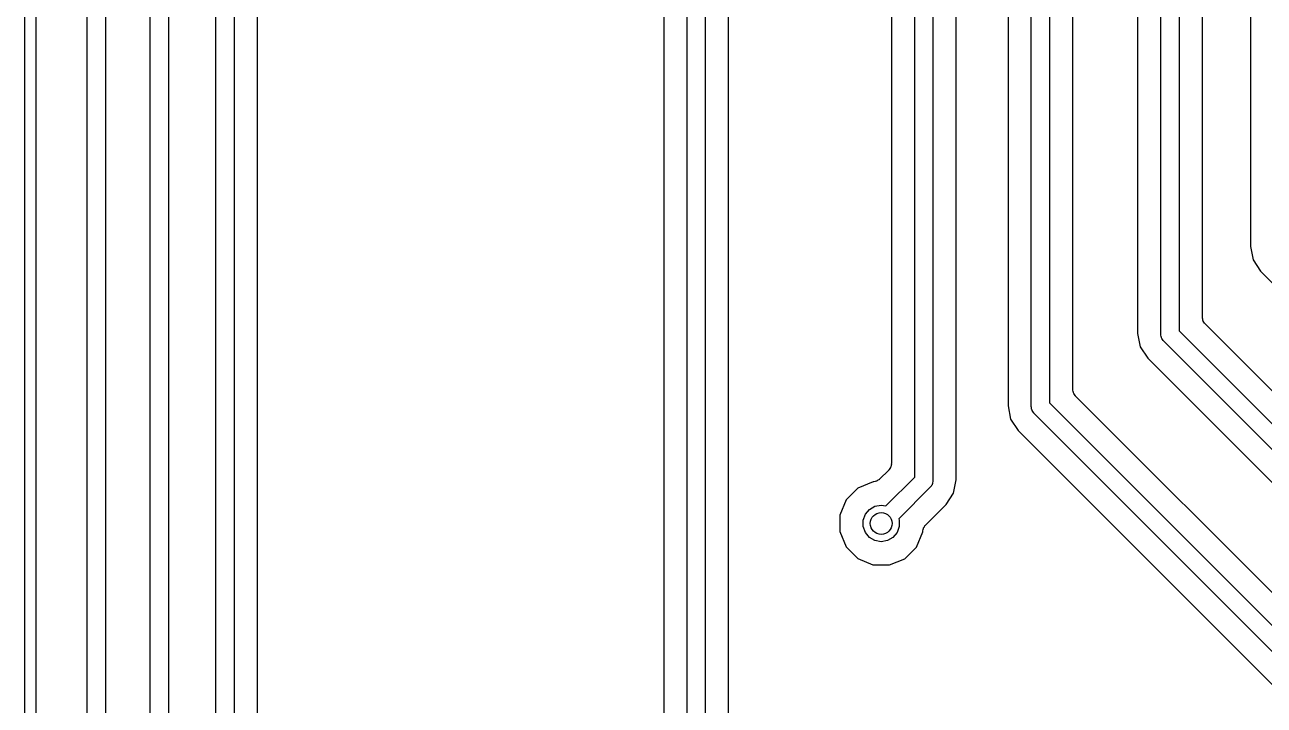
# Model space of a CAD drawing. Extents: x 25 to 125, y -125 to -25.
# Drawn here: x 24.93 to 41.93, y -91.62 to -82.29 of the extents above; entities that cross this region are included whole.
import ezdxf

# ---------------------------------------------------------------- set-up
doc = ezdxf.new("R2010")
doc.units = 0
doc.header["$MEASUREMENT"] = 0
doc.layers.add('BLACK', color=7, linetype='CONTINUOUS')

msp = doc.modelspace()

# ---------------------------------------------------------------- linework, layer by layer
at = {"layer": 'Black'}
for p, q in [((24.925, -125), (24.925, -25)), ((25.075, -25.075), (25.075, -124.925)), ((37.1368, -88.4926), (37.1368, -48.4478)), ((37.3868, -48.4478), (37.3868, -88.5444)), ((36.8168, -48.6482), (36.8168, -88.3075)), ((37.7068, -88.5319), (37.7068, -48.6484)), ((26.6466, -95.2157), (26.6466, -51.816)), ((26.8966, -51.8678), (26.8966, -95.1639)), ((38.737, -87.5284), (38.737, -66.5072)), ((38.987, -66.5072), (38.987, -87.4766)), ((38.417, -66.7076), (38.417, -87.5159)), ((39.307, -87.2915), (39.307, -66.7078)), ((25.783, -110.794), (25.783, -67.7772)), ((26.033, -67.7772), (26.033, -110.742)), ((34.0126, -92.5068), (34.0126, -72.5885)), ((34.2626, -72.6179), (34.2626, -92.455)), ((34.5826, -89.2666), (34.5826, -72.8292)), ((27.5466, -94.7778), (27.5466, -74.9484)), ((27.7966, -75.0002), (27.7966, -94.726)), ((28.1166, -94.5408), (28.1166, -75.1853)), ((33.6926, -76.13), (33.6926, -92.4943)), ((40.515, -86.5378), (40.515, -76.9212)), ((40.765, -76.9212), (40.765, -86.486)), ((40.195, -77.1216), (40.195, -86.5253)), ((41.085, -86.3009), (41.085, -77.1218)), ((41.7444, -82.0239), (41.7444, -85.3315)), ((41.7444, -85.3315), (41.7806, -85.5133)), ((41.7806, -85.5133), (41.8836, -85.6675)), ((41.8836, -85.6675), (50.781, -94.5649)), ((41.086, -86.3064), (41.085, -86.3009)), ((41.0855, -86.3119), (41.086, -86.3064)), ((41.0898, -86.328), (41.0855, -86.3119)), ((41.0927, -86.3443), (41.0898, -86.328)), ((41.0955, -86.3491), (41.0927, -86.3443)), ((41.0969, -86.3545), (41.0955, -86.3491)), ((41.1064, -86.3681), (41.0969, -86.3545)), ((41.1147, -86.3825), (41.1064, -86.3681)), ((41.119, -86.3861), (41.1147, -86.3825)), ((41.1222, -86.3907), (41.119, -86.3861)), ((49.3786, -94.6471), (41.1222, -86.3907)), ((40.195, -86.5253), (40.2312, -86.7071)), ((40.516, -86.5432), (40.515, -86.5378)), ((40.5155, -86.5487), (40.516, -86.5432)), ((40.5197, -86.5645), (40.5155, -86.5487)), ((40.5225, -86.5806), (40.5197, -86.5645)), ((40.765, -86.486), (49.1612, -94.8822)), ((40.2312, -86.7071), (40.3342, -86.8613)), ((40.5253, -86.5853), (40.5225, -86.5806)), ((40.5267, -86.5906), (40.5253, -86.5853)), ((40.5361, -86.604), (40.5267, -86.5906)), ((40.5442, -86.6181), (40.5361, -86.604)), ((40.5485, -86.6217), (40.5442, -86.6181)), ((40.5516, -86.6262), (40.5485, -86.6217)), ((48.9478, -95.0224), (40.5516, -86.6262)), ((40.3342, -86.8613), (47.9974, -94.5245)), ((39.308, -87.297), (39.307, -87.2915)), ((39.3075, -87.3025), (39.308, -87.297)), ((39.3118, -87.3186), (39.3075, -87.3025)), ((39.3147, -87.3349), (39.3118, -87.3186)), ((39.3175, -87.3397), (39.3147, -87.3349)), ((39.3189, -87.3451), (39.3175, -87.3397)), ((39.3284, -87.3587), (39.3189, -87.3451)), ((39.3367, -87.3731), (39.3284, -87.3587)), ((39.341, -87.3767), (39.3367, -87.3731)), ((39.3442, -87.3813), (39.341, -87.3767)), ((46.864, -94.9011), (39.3442, -87.3813)), ((38.417, -87.5159), (38.4532, -87.6977)), ((38.738, -87.5338), (38.737, -87.5284)), ((38.7375, -87.5393), (38.738, -87.5338)), ((38.7417, -87.5551), (38.7375, -87.5393)), ((38.7445, -87.5712), (38.7417, -87.5551)), ((38.7473, -87.5759), (38.7445, -87.5712)), ((38.7487, -87.5812), (38.7473, -87.5759)), ((38.7581, -87.5946), (38.7487, -87.5812)), ((38.987, -87.4766), (46.6466, -95.1362)), ((38.4532, -87.6977), (38.5562, -87.8519)), ((38.7662, -87.6087), (38.7581, -87.5946)), ((38.7705, -87.6123), (38.7662, -87.6087)), ((38.7736, -87.6168), (38.7705, -87.6123)), ((46.4332, -95.2764), (38.7736, -87.6168)), ((38.5562, -87.8519), (45.2286, -94.5243)), ((36.7796, -88.3973), (36.6556, -88.5213)), ((36.7828, -88.3927), (36.7796, -88.3973)), ((36.7871, -88.3891), (36.7828, -88.3927)), ((36.7954, -88.3747), (36.7871, -88.3891)), ((36.8049, -88.3611), (36.7954, -88.3747)), ((36.8063, -88.3557), (36.8049, -88.3611)), ((36.8091, -88.3509), (36.8063, -88.3557)), ((36.812, -88.3346), (36.8091, -88.3509)), ((36.8163, -88.3185), (36.812, -88.3346)), ((36.8168, -88.3075), (36.8158, -88.313)), ((36.8158, -88.313), (36.8163, -88.3185)), ((36.5647, -88.5585), (36.3551, -88.6451)), ((36.5657, -88.5585), (36.5647, -88.5585)), ((36.5712, -88.5575), (36.5657, -88.5585)), ((36.5768, -88.558), (36.5712, -88.5575)), ((36.5928, -88.5537), (36.5768, -88.558)), ((36.6091, -88.5509), (36.5928, -88.5537)), ((36.614, -88.5481), (36.6091, -88.5509)), ((36.6194, -88.5466), (36.614, -88.5481)), ((36.633, -88.5371), (36.6194, -88.5466)), ((36.6473, -88.5289), (36.633, -88.5371)), ((36.6509, -88.5245), (36.6473, -88.5289)), ((36.6556, -88.5213), (36.6509, -88.5245)), ((36.7407, -88.8888), (37.1368, -88.4926)), ((37.3657, -88.6106), (37.3576, -88.6247)), ((37.3751, -88.5972), (37.3657, -88.6106)), ((37.3765, -88.5919), (37.3751, -88.5972)), ((37.3793, -88.5872), (37.3765, -88.5919)), ((37.3821, -88.5711), (37.3793, -88.5872)), ((37.3863, -88.5553), (37.3821, -88.5711)), ((37.3868, -88.5444), (37.3858, -88.5498)), ((37.3858, -88.5498), (37.3863, -88.5553)), ((37.6706, -88.7137), (37.7068, -88.5319)), ((36.3551, -88.6451), (36.1947, -88.8053)), ((37.3502, -88.6328), (36.9176, -89.0654)), ((37.3533, -88.6283), (37.3502, -88.6328)), ((37.3576, -88.6247), (37.3533, -88.6283)), ((37.6203, -88.7891), (37.6706, -88.7137)), ((36.1947, -88.8053), (36.1077, -89.0147)), ((36.4603, -89.0031), (36.5163, -88.9364)), ((36.5163, -88.9364), (36.5918, -88.8928)), ((36.5918, -88.8928), (36.6776, -88.8776)), ((36.6776, -88.8776), (36.7407, -88.8888)), ((37.2847, -89.1508), (37.5676, -88.8679)), ((37.5676, -88.8679), (37.6203, -88.7891)), ((37.6203, -88.7891), (37.6203, -88.7891)), ((36.1077, -89.0147), (36.1075, -89.2415)), ((36.4305, -89.085), (36.4603, -89.0031)), ((36.4305, -89.1722), (36.4305, -89.085)), ((36.9176, -89.0654), (36.9247, -89.085)), ((36.9247, -89.085), (36.9247, -89.1722)), ((34.5826, -92.2699), (34.5826, -89.2666)), ((36.1075, -89.2415), (36.1941, -89.4511)), ((36.4603, -89.2541), (36.4305, -89.1722)), ((36.5163, -89.3208), (36.4603, -89.2541)), ((36.8949, -89.2541), (36.8389, -89.3208)), ((36.9247, -89.1722), (36.8949, -89.2541)), ((37.1605, -89.4519), (37.2475, -89.2425)), ((37.2475, -89.2405), (37.2485, -89.2351)), ((37.2475, -89.2425), (37.2475, -89.2405)), ((37.248, -89.2296), (37.2523, -89.2135)), ((37.2485, -89.2351), (37.248, -89.2296)), ((37.2523, -89.2135), (37.2552, -89.1971)), ((37.2552, -89.1971), (37.258, -89.1923)), ((37.258, -89.1923), (37.2594, -89.187)), ((37.2594, -89.187), (37.2689, -89.1733)), ((37.2689, -89.1733), (37.2773, -89.1589)), ((37.2773, -89.1589), (37.2815, -89.1554)), ((37.2815, -89.1554), (37.2847, -89.1508)), ((36.1941, -89.4511), (36.3543, -89.6115)), ((36.5918, -89.3644), (36.5163, -89.3208)), ((36.6776, -89.3796), (36.5918, -89.3644)), ((36.7634, -89.3644), (36.6776, -89.3796)), ((36.8389, -89.3208), (36.7634, -89.3644)), ((37.0001, -89.6121), (37.1605, -89.4519)), ((36.3543, -89.6115), (36.5637, -89.6985)), ((36.7905, -89.6987), (37.0001, -89.6121)), ((36.5637, -89.6985), (36.7905, -89.6987))]:
    msp.add_line(p, q, dxfattribs=at)
msp.add_circle((36.6776, -89.1286), 0.15, dxfattribs=at)

doc.saveas('drawing.dxf')
